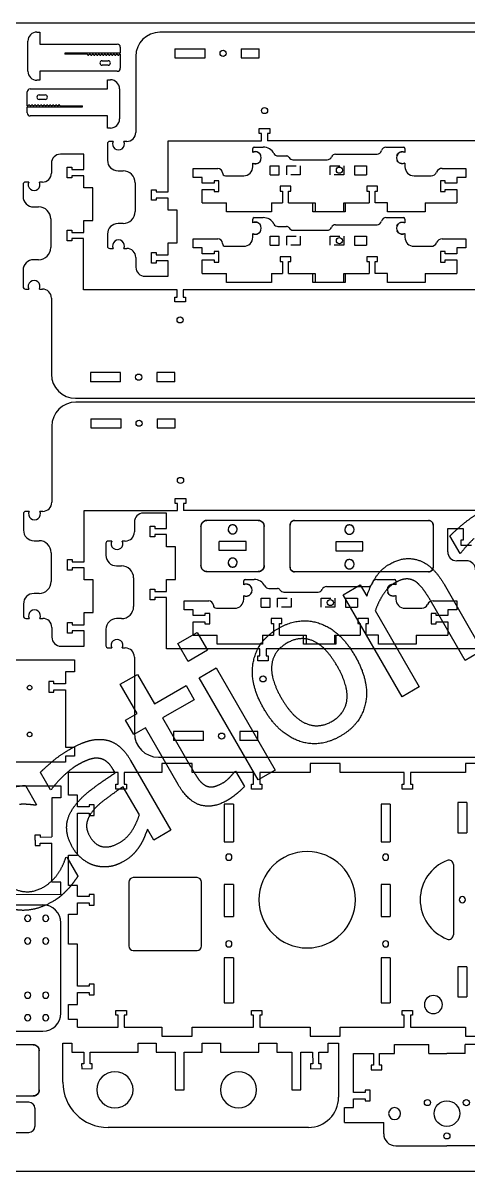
# Model space of a CAD drawing. Header units: millimetres. Extents: x -1447 to 1338, y -755 to 956.
# Drawn here: x 464 to 759, y 194 to 956 of the extents above; entities that cross this region are included whole.
import ezdxf

# ---------------------------------------------------------------- set-up
doc = ezdxf.new("R2010")
doc.units = ezdxf.units.MM
doc.linetypes.add('HIDDEN', pattern=[9.525, 6.35, -3.175])
doc.layers.get('0').update_dxf_attribs({"lineweight": 70})
doc.layers.add('Hidden', color=7, linetype='HIDDEN', lineweight=70)

msp = doc.modelspace()

# ---------------------------------------------------------------- linework, layer by layer
at = {"color": 7, "lineweight": -3}
for p, q in [((52, 955.92), (1332, 955.92)), ((473.09, 949.86), (475.09, 949.86)), ((475.09, 949.86), (475.09, 941.86)), ((1303.16, 949.77), (554.75, 949.77)), ((467.09, 923.86), (467.09, 943.86)), ((475.09, 941.86), (526.42, 941.86)), ((528.42, 939.86), (528.42, 935.86)), ((564.69, 938.77), (584.69, 938.77)), ((564.69, 938.77), (564.69, 932.77)), ((584.69, 932.77), (584.69, 938.77)), ((608.69, 938.77), (620.69, 938.77)), ((608.69, 938.77), (608.69, 932.77)), ((620.69, 932.77), (620.69, 938.77)), ((491.69, 935.86), (491.69, 935.16)), ((528.42, 935.86), (491.69, 935.86)), ((506.69, 935.16), (491.69, 935.16)), ((507.87, 935.16), (508.47, 935.16)), ((509.87, 935.16), (510.47, 935.16)), ((511.87, 935.16), (512.47, 935.16)), ((513.87, 935.16), (514.47, 935.16)), ((515.87, 935.16), (516.47, 935.16)), ((516.42, 930.86), (520.42, 930.86)), ((517.87, 935.16), (518.47, 935.16)), ((519.87, 935.16), (520.47, 935.16)), ((521.87, 935.16), (522.47, 935.16)), ((523.87, 935.16), (524.47, 935.16)), ((525.87, 935.16), (526.47, 935.16)), ((527.87, 935.16), (528.42, 935.16)), ((528.42, 935.16), (528.42, 925.86)), ((538.75, 933.77), (538.75, 883.27)), ((564.69, 932.77), (584.69, 932.77)), ((608.69, 932.77), (620.69, 932.77)), ((475.09, 923.86), (475.09, 917.86)), ((526.42, 923.86), (475.09, 923.86)), ((520.42, 927.86), (516.42, 927.86)), ((475.09, 917.86), (473.09, 917.86)), ((519.93, 918.19), (521.93, 918.19)), ((519.93, 912.19), (519.93, 918.19)), ((466.6, 900.89), (466.6, 910.19)), ((468.6, 912.19), (519.93, 912.19)), ((474.6, 908.19), (478.6, 908.19)), ((527.93, 912.19), (527.93, 892.19)), ((467.16, 900.89), (466.6, 900.89)), ((466.6, 900.19), (503.33, 900.19)), ((466.6, 896.19), (466.6, 900.19)), ((469.16, 900.89), (468.55, 900.89)), ((471.16, 900.89), (470.55, 900.89)), ((473.16, 900.89), (472.55, 900.89)), ((475.16, 900.89), (474.55, 900.89)), ((478.6, 905.19), (474.6, 905.19)), ((477.16, 900.89), (476.55, 900.89)), ((479.16, 900.89), (478.55, 900.89)), ((481.16, 900.89), (480.55, 900.89)), ((483.16, 900.89), (482.55, 900.89)), ((485.16, 900.89), (484.55, 900.89)), ((487.16, 900.89), (486.55, 900.89)), ((488.33, 900.89), (503.33, 900.89)), ((503.33, 900.19), (503.33, 900.89)), ((519.93, 894.19), (468.6, 894.19)), ((519.93, 886.19), (519.93, 894.19)), ((521.93, 886.19), (519.93, 886.19)), ((620.66, 882.57), (620.66, 885.77)), ((620.66, 885.77), (627.66, 885.77)), ((627.66, 885.77), (627.66, 882.57)), ((523.73, 877.27), (521.43, 877.27)), ((532.75, 877.27), (530.76, 877.27)), ((560.14, 843.82), (560.14, 877.77)), ((560.14, 877.77), (622.11, 877.77)), ((622.11, 882.57), (620.66, 882.57)), ((622.11, 877.77), (622.11, 882.57)), ((627.66, 882.57), (626.21, 882.57)), ((626.21, 882.57), (626.21, 877.77)), ((825.31, 877.77), (626.21, 877.77)), ((504.13, 868.83), (488.73, 868.83)), ((504.13, 858.65), (504.13, 868.83)), ((519.93, 875.77), (519.93, 864.8)), ((616.38, 869.99), (616.38, 872.54)), ((617.38, 873.54), (623.33, 873.54)), ((671.29, 868.81), (698.88, 868.81)), ((704.75, 873.54), (716.38, 873.54)), ((717.38, 872.54), (717.38, 870.09)), ((717.38, 870.09), (717.38, 869.99)), ((482.73, 862.83), (482.73, 856.33)), ((616.38, 860.47), (616.38, 862.95)), ((627.88, 861.17), (633.88, 861.17)), ((627.88, 855.17), (627.88, 861.17)), ((633.07, 867.67), (638.71, 867.67)), ((633.88, 855.17), (633.88, 861.17)), ((643.04, 865.17), (665.78, 865.17)), ((683.88, 861.17), (691.88, 861.17)), ((683.88, 861.17), (683.88, 855.17)), ((691.88, 861.17), (691.88, 855.17)), ((717.38, 862.95), (717.38, 862.91)), ((717.38, 862.91), (717.38, 860.47)), ((493.13, 860.1), (496.33, 860.1)), ((493.13, 853.1), (493.13, 860.1)), ((496.33, 860.1), (496.33, 858.65)), ((496.33, 858.65), (504.13, 858.65)), ((496.33, 854.55), (496.33, 853.1)), ((504.13, 854.55), (496.33, 854.55)), ((504.13, 846.55), (504.13, 854.55)), ((526.93, 857.8), (530.25, 857.8)), ((576.88, 859.41), (593.23, 859.41)), ((576.88, 853.41), (576.88, 859.41)), ((598.23, 854.47), (610.38, 854.47)), ((627.88, 855.17), (633.88, 855.17)), ((683.88, 855.17), (691.88, 855.17)), ((723.38, 854.47), (734.68, 854.47)), ((742.07, 859.41), (757.88, 859.41)), ((757.88, 859.41), (757.88, 853.41)), ((463.91, 848.83), (463.91, 840.83)), ((467.71, 850.33), (465.41, 850.33)), ((476.73, 850.33), (474.74, 850.33)), ((496.33, 853.1), (493.13, 853.1)), ((510.13, 846.55), (504.13, 846.55)), ((510.13, 824.88), (510.13, 846.55)), ((538.25, 849.8), (538.25, 830.77)), ((582.88, 853.41), (576.88, 853.41)), ((582.88, 849.59), (582.88, 853.41)), ((590.68, 849.59), (582.88, 849.59)), ((590.68, 851.04), (590.68, 849.59)), ((593.88, 851.04), (590.68, 851.04)), ((593.88, 844.04), (593.88, 851.04)), ((634.61, 847.54), (634.61, 844.34)), ((641.61, 847.54), (634.61, 847.54)), ((641.61, 844.34), (641.61, 847.54)), ((692.15, 847.54), (692.15, 844.34)), ((699.15, 847.54), (692.15, 847.54)), ((699.15, 844.34), (699.15, 847.54)), ((740.88, 851.04), (740.88, 844.04)), ((744.08, 851.04), (740.88, 851.04)), ((744.08, 849.59), (744.08, 851.04)), ((751.88, 849.59), (744.08, 849.59)), ((751.88, 853.41), (751.88, 849.59)), ((757.88, 853.41), (751.88, 853.41)), ((549.15, 838.27), (549.15, 845.27)), ((549.15, 845.27), (552.35, 845.27)), ((552.35, 838.27), (549.15, 838.27)), ((552.35, 845.27), (552.35, 843.82)), ((552.35, 843.82), (560.14, 843.82)), ((560.15, 839.72), (552.35, 839.72)), ((552.35, 839.72), (552.35, 838.27)), ((560.15, 831.72), (560.15, 839.72)), ((582.88, 845.49), (590.68, 845.49)), ((582.88, 836.54), (582.88, 845.49)), ((590.68, 845.49), (590.68, 844.04)), ((590.68, 844.04), (593.88, 844.04)), ((634.61, 844.34), (636.06, 844.34)), ((636.06, 844.34), (636.06, 836.54)), ((640.16, 844.34), (641.61, 844.34)), ((640.16, 836.54), (640.16, 844.34)), ((692.15, 844.34), (693.6, 844.34)), ((693.6, 844.34), (693.6, 836.54)), ((697.7, 844.34), (699.15, 844.34)), ((697.7, 836.54), (697.7, 844.34)), ((740.88, 844.04), (744.08, 844.04)), ((744.08, 845.49), (751.88, 845.49)), ((744.08, 844.04), (744.08, 845.49)), ((751.88, 845.49), (751.88, 836.54)), ((470.91, 833.83), (474.23, 833.83)), ((566.15, 831.72), (560.15, 831.72)), ((566.15, 810.05), (566.15, 831.72)), ((582.88, 836.54), (587.85, 836.54)), ((587.85, 836.54), (597.85, 836.54)), ((597.85, 836.54), (598.88, 836.54)), ((598.88, 830.54), (598.88, 836.54)), ((628.88, 836.54), (628.88, 830.54)), ((628.88, 836.54), (636.06, 836.54)), ((640.16, 836.54), (656.16, 836.54)), ((656.16, 830.54), (656.16, 836.54)), ((677.6, 836.54), (677.6, 830.54)), ((677.6, 836.54), (693.6, 836.54)), ((705.88, 836.54), (697.7, 836.54)), ((705.88, 830.54), (705.88, 836.54)), ((730.88, 836.54), (736.85, 836.54)), ((730.88, 836.54), (730.88, 830.54)), ((736.85, 836.54), (751.85, 836.54)), ((751.85, 836.54), (751.88, 836.54)), ((482.23, 825.83), (482.23, 806.8)), ((504.13, 824.88), (510.13, 824.88)), ((504.13, 816.88), (504.13, 824.88)), ((628.88, 830.54), (598.88, 830.54)), ((616.38, 823.19), (616.38, 825.74)), ((617.38, 826.74), (623.33, 826.74)), ((657.85, 830.54), (656.16, 830.54)), ((676.85, 830.54), (657.85, 830.54)), ((677.6, 830.54), (676.85, 830.54)), ((704.75, 826.74), (716.38, 826.74)), ((730.88, 830.54), (705.88, 830.54)), ((717.38, 825.74), (717.38, 823.29)), ((717.38, 823.29), (717.38, 823.19)), ((493.13, 818.33), (496.33, 818.33)), ((493.13, 811.33), (493.13, 818.33)), ((496.33, 818.33), (496.33, 816.88)), ((496.33, 816.88), (504.13, 816.88)), ((519.93, 815.77), (519.93, 807.77)), ((530.25, 822.77), (526.93, 822.77)), ((616.38, 813.67), (616.38, 816.15)), ((633.07, 820.87), (638.71, 820.87)), ((643.04, 818.37), (665.78, 818.37)), ((671.29, 822.01), (698.88, 822.01)), ((717.38, 816.15), (717.38, 816.11)), ((717.38, 816.11), (717.38, 813.67)), ((496.33, 811.33), (493.13, 811.33)), ((496.33, 812.78), (496.33, 811.33)), ((504.12, 812.78), (496.33, 812.78)), ((504.12, 778.83), (504.12, 812.78)), ((560.15, 802.05), (560.15, 810.05)), ((560.15, 810.05), (566.15, 810.05)), ((576.88, 812.61), (593.23, 812.61)), ((576.88, 806.61), (576.88, 812.61)), ((627.88, 814.37), (633.88, 814.37)), ((627.88, 808.37), (627.88, 814.37)), ((627.88, 808.37), (633.88, 808.37)), ((633.88, 808.37), (633.88, 814.37)), ((683.88, 814.37), (691.88, 814.37)), ((683.88, 814.37), (683.88, 808.37)), ((683.88, 808.37), (691.88, 808.37)), ((691.88, 814.37), (691.88, 808.37)), ((742.07, 812.61), (757.88, 812.61)), ((757.88, 812.61), (757.88, 806.61)), ((521.43, 806.27), (523.73, 806.27)), ((530.76, 806.27), (532.75, 806.27)), ((538.75, 800.27), (538.75, 793.77)), ((549.15, 796.5), (549.15, 803.5)), ((549.15, 803.5), (552.35, 803.5)), ((552.35, 803.5), (552.35, 802.05)), ((552.35, 802.05), (560.15, 802.05)), ((582.88, 806.61), (576.88, 806.61)), ((582.88, 802.79), (582.88, 806.61)), ((590.68, 802.79), (582.88, 802.79)), ((590.68, 804.24), (590.68, 802.79)), ((593.88, 804.24), (590.68, 804.24)), ((593.88, 797.24), (593.88, 804.24)), ((598.23, 807.67), (610.38, 807.67)), ((634.61, 800.74), (634.61, 797.54)), ((641.61, 800.74), (634.61, 800.74)), ((641.61, 797.54), (641.61, 800.74)), ((692.15, 800.74), (692.15, 797.54)), ((699.15, 800.74), (692.15, 800.74)), ((699.15, 797.54), (699.15, 800.74)), ((723.38, 807.67), (734.68, 807.67)), ((740.88, 804.24), (740.88, 797.24)), ((744.08, 804.24), (740.88, 804.24)), ((744.08, 802.79), (744.08, 804.24)), ((751.88, 802.79), (744.08, 802.79)), ((751.88, 806.61), (751.88, 802.79)), ((757.88, 806.61), (751.88, 806.61)), ((474.23, 798.8), (470.91, 798.8)), ((552.35, 796.5), (549.15, 796.5)), ((560.15, 797.95), (552.35, 797.95)), ((552.35, 797.95), (552.35, 796.5)), ((560.15, 787.77), (560.15, 797.95)), ((582.88, 798.69), (590.68, 798.69)), ((582.88, 789.74), (582.88, 798.69)), ((590.68, 798.69), (590.68, 797.24)), ((590.68, 797.24), (593.88, 797.24)), ((634.61, 797.54), (636.06, 797.54)), ((636.06, 797.54), (636.06, 789.74)), ((640.16, 797.54), (641.61, 797.54)), ((640.16, 789.74), (640.16, 797.54)), ((692.15, 797.54), (693.6, 797.54)), ((693.6, 797.54), (693.6, 789.74)), ((697.7, 797.54), (699.15, 797.54)), ((697.7, 789.74), (697.7, 797.54)), ((740.88, 797.24), (744.08, 797.24)), ((744.08, 798.69), (751.88, 798.69)), ((744.08, 797.24), (744.08, 798.69)), ((751.88, 798.69), (751.88, 789.74)), ((463.91, 791.8), (463.91, 780.83)), ((544.75, 787.77), (560.15, 787.77)), ((582.88, 789.74), (587.85, 789.74)), ((587.85, 789.74), (597.85, 789.74)), ((597.85, 789.74), (598.88, 789.74)), ((598.88, 783.74), (598.88, 789.74)), ((628.88, 789.74), (628.88, 783.74)), ((628.88, 789.74), (636.06, 789.74)), ((640.16, 789.74), (656.16, 789.74)), ((656.16, 783.74), (656.16, 789.74)), ((677.6, 789.74), (677.6, 783.74)), ((677.6, 789.74), (693.6, 789.74)), ((705.88, 789.74), (697.7, 789.74)), ((705.88, 783.74), (705.88, 789.74)), ((730.88, 789.74), (736.85, 789.74)), ((730.88, 789.74), (730.88, 783.74)), ((736.85, 789.74), (751.85, 789.74)), ((751.85, 789.74), (751.88, 789.74)), ((465.41, 779.33), (467.71, 779.33)), ((474.74, 779.33), (476.73, 779.33)), ((566.09, 778.83), (504.12, 778.83)), ((566.09, 774.03), (566.09, 778.83)), ((570.19, 778.83), (570.19, 774.03)), ((769.29, 778.83), (570.19, 778.83)), ((628.88, 783.74), (598.88, 783.74)), ((657.85, 783.74), (656.16, 783.74)), ((676.85, 783.74), (657.85, 783.74)), ((677.6, 783.74), (676.85, 783.74)), ((730.88, 783.74), (705.88, 783.74)), ((482.73, 773.33), (482.73, 722.83)), ((564.64, 774.03), (566.09, 774.03)), ((564.64, 770.83), (564.64, 774.03)), ((571.64, 770.83), (564.64, 770.83)), ((570.19, 774.03), (571.64, 774.03)), ((571.64, 774.03), (571.64, 770.83)), ((508.67, 723.83), (508.67, 717.83)), ((528.67, 723.83), (508.67, 723.83)), ((528.67, 717.83), (508.67, 717.83)), ((528.67, 717.83), (528.67, 723.83)), ((564.67, 723.83), (552.67, 723.83)), ((552.67, 723.83), (552.67, 717.83)), ((564.67, 717.83), (552.67, 717.83)), ((564.67, 717.83), (564.67, 723.83)), ((498.73, 706.83), (1247.14, 706.83)), ((1247.4, 704.26), (498.99, 704.26)), ((482.99, 688.26), (482.99, 637.76)), ((508.93, 693.26), (528.93, 693.26)), ((508.93, 693.26), (508.93, 687.26)), ((508.93, 687.26), (528.93, 687.26)), ((528.93, 687.26), (528.93, 693.26)), ((552.93, 693.26), (564.93, 693.26)), ((552.93, 693.26), (552.93, 687.26)), ((552.93, 687.26), (564.93, 687.26)), ((564.93, 687.26), (564.93, 693.26)), ((564.9, 637.06), (564.9, 640.26)), ((564.9, 640.26), (571.9, 640.26)), ((571.9, 640.26), (571.9, 637.06)), ((566.35, 637.06), (564.9, 637.06)), ((566.35, 632.26), (566.35, 637.06)), ((571.9, 637.06), (570.45, 637.06)), ((570.45, 637.06), (570.45, 632.26)), ((464.17, 630.26), (464.17, 619.29)), ((467.97, 631.76), (465.67, 631.76)), ((476.99, 631.76), (475, 631.76)), ((504.38, 598.31), (504.38, 632.26)), ((504.38, 632.26), (566.35, 632.26)), ((559.16, 630.58), (543.76, 630.58)), ((559.16, 620.4), (559.16, 630.58)), ((769.55, 632.26), (570.45, 632.26)), ((619.96, 625.78), (585.96, 625.78)), ((644.08, 625.65), (733.08, 625.65)), ((537.76, 624.58), (537.76, 618.08)), ((548.16, 621.85), (551.36, 621.85)), ((548.16, 614.85), (548.16, 621.85)), ((551.36, 621.85), (551.36, 620.4)), ((551.36, 620.4), (559.16, 620.4)), ((581.96, 621.78), (581.96, 595.78)), ((623.96, 595.78), (623.96, 621.78)), ((641.08, 594.65), (641.08, 622.65)), ((736.08, 622.65), (736.08, 594.65)), ((745.73, 620.37), (755.91, 620.37)), ((745.73, 604.94), (745.73, 620.37)), ((755.91, 620.37), (755.91, 612.57)), ((471.17, 612.29), (474.49, 612.29)), ((518.94, 610.58), (518.94, 602.58)), ((522.74, 612.08), (520.44, 612.08)), ((531.76, 612.08), (529.78, 612.08)), ((551.36, 614.85), (548.16, 614.85)), ((551.36, 616.3), (551.36, 614.85)), ((559.16, 616.3), (551.36, 616.3)), ((559.16, 608.3), (559.16, 616.3)), ((611.96, 611.78), (593.96, 611.78)), ((593.96, 605.78), (593.96, 611.78)), ((611.96, 605.78), (611.96, 611.78)), ((671.5, 611.57), (671.5, 605.57)), ((689.5, 611.57), (671.5, 611.57)), ((689.5, 605.57), (689.5, 611.57)), ((753.94, 603.85), (747.25, 615.44)), ((754.46, 612.57), (754.46, 609.37)), ((755.91, 612.57), (754.46, 612.57)), ((482.49, 604.29), (482.49, 585.26)), ((565.16, 608.3), (559.16, 608.3)), ((565.16, 586.63), (565.16, 608.3)), ((611.96, 605.78), (593.96, 605.78)), ((671.5, 605.57), (689.5, 605.57)), ((754.61, 604.24), (753.94, 603.85)), ((754.46, 609.37), (761.46, 609.37)), ((493.39, 592.76), (493.39, 599.76)), ((493.39, 599.76), (496.59, 599.76)), ((496.59, 599.76), (496.59, 598.31)), ((496.59, 598.31), (504.38, 598.31)), ((525.94, 595.58), (529.26, 595.58)), ((758.23, 598.94), (751.73, 598.94)), ((496.59, 592.76), (493.39, 592.76)), ((504.39, 594.21), (496.59, 594.21)), ((496.59, 594.21), (496.59, 592.76)), ((504.39, 586.21), (504.39, 594.21)), ((537.26, 587.58), (537.26, 568.55)), ((585.96, 591.78), (619.96, 591.78)), ((733.08, 591.65), (644.08, 591.65)), ((510.39, 586.21), (504.39, 586.21)), ((510.39, 564.54), (510.39, 586.21)), ((548.16, 580.08), (551.36, 580.08)), ((548.16, 573.08), (548.16, 580.08)), ((551.36, 580.08), (551.36, 578.63)), ((559.16, 586.63), (565.16, 586.63)), ((559.16, 578.63), (559.16, 586.63)), ((610.34, 582.99), (610.34, 585.54)), ((611.34, 586.54), (617.29, 586.54)), ((627.03, 580.67), (632.67, 580.67)), ((665.25, 581.81), (692.84, 581.81)), ((676.35, 576.44), (687.75, 583.03)), ((687.75, 583.03), (692.1, 575.51)), ((698.71, 586.54), (710.34, 586.54)), ((711.34, 585.54), (711.34, 583.09)), ((711.34, 583.09), (711.34, 582.99)), ((743.34, 583.41), (768.73, 539.43)), ((474.49, 577.26), (471.17, 577.26)), ((551.36, 573.08), (548.16, 573.08)), ((551.36, 578.63), (559.16, 578.63)), ((551.36, 574.53), (551.36, 573.08)), ((559.16, 574.53), (551.36, 574.53)), ((559.16, 540.58), (559.16, 574.53)), ((570.84, 572.41), (587.19, 572.41)), ((570.84, 566.41), (570.84, 572.41)), ((610.34, 573.47), (610.34, 575.95)), ((621.84, 574.17), (627.84, 574.17)), ((621.84, 568.17), (621.84, 574.17)), ((627.84, 568.17), (627.84, 574.17)), ((637, 578.17), (659.74, 578.17)), ((715.47, 508.68), (676.35, 576.44)), ((677.84, 574.17), (685.84, 574.17)), ((677.84, 574.17), (677.84, 568.17)), ((685.84, 574.17), (685.84, 568.17)), ((711.34, 575.95), (711.34, 575.91)), ((711.34, 575.91), (711.34, 573.47)), ((736.03, 572.41), (751.84, 572.41)), ((751.84, 572.41), (751.84, 566.41)), ((464.17, 570.26), (464.17, 562.26)), ((504.39, 556.54), (504.39, 564.54)), ((504.39, 564.54), (510.39, 564.54)), ((576.84, 566.41), (570.84, 566.41)), ((576.84, 562.59), (576.84, 566.41)), ((584.64, 564.04), (584.64, 562.59)), ((587.84, 564.04), (584.64, 564.04)), ((587.84, 557.04), (587.84, 564.04)), ((592.19, 567.47), (604.34, 567.47)), ((621.84, 568.17), (627.84, 568.17)), ((677.84, 568.17), (685.84, 568.17)), ((697.66, 565.86), (726.87, 515.27)), ((717.34, 567.47), (728.64, 567.47)), ((734.84, 564.04), (734.84, 557.04)), ((738.04, 564.04), (734.84, 564.04)), ((757.33, 532.85), (735.05, 571.43)), ((738.04, 562.59), (738.04, 564.04)), ((745.84, 566.41), (745.84, 562.59)), ((751.84, 566.41), (745.84, 566.41)), ((465.67, 560.76), (467.97, 560.76)), ((475, 560.76), (476.99, 560.76)), ((493.39, 550.99), (493.39, 557.99)), ((493.39, 557.99), (496.59, 557.99)), ((496.59, 557.99), (496.59, 556.54)), ((496.59, 556.54), (504.39, 556.54)), ((529.26, 560.55), (525.94, 560.55)), ((584.64, 562.59), (576.84, 562.59)), ((576.84, 558.49), (584.64, 558.49)), ((576.84, 549.54), (576.84, 558.49)), ((584.64, 558.49), (584.64, 557.04)), ((584.64, 557.04), (587.84, 557.04)), ((628.57, 560.54), (628.57, 557.34)), ((635.57, 560.54), (628.57, 560.54)), ((628.57, 557.34), (630.02, 557.34)), ((630.02, 557.34), (630.02, 549.54)), ((634.12, 557.34), (635.57, 557.34)), ((634.12, 549.54), (634.12, 557.34)), ((635.57, 557.34), (635.57, 560.54)), ((686.11, 560.54), (686.11, 557.34)), ((693.11, 560.54), (686.11, 560.54)), ((686.11, 557.34), (687.56, 557.34)), ((687.56, 557.34), (687.56, 549.54)), ((691.66, 557.34), (693.11, 557.34)), ((691.66, 549.54), (691.66, 557.34)), ((693.11, 557.34), (693.11, 560.54)), ((734.84, 557.04), (738.04, 557.04)), ((745.84, 562.59), (738.04, 562.59)), ((738.04, 558.49), (745.84, 558.49)), ((738.04, 557.04), (738.04, 558.49)), ((745.84, 558.49), (745.84, 549.54)), ((482.99, 554.76), (482.99, 548.26)), ((496.59, 550.99), (493.39, 550.99)), ((504.39, 552.44), (496.59, 552.44)), ((496.59, 552.44), (496.59, 550.99)), ((504.39, 542.26), (504.39, 552.44)), ((518.94, 553.55), (518.94, 542.58)), ((566.58, 543.96), (579.56, 551.46)), ((576.84, 549.54), (581.81, 549.54)), ((579.56, 551.46), (586.39, 539.63)), ((581.81, 549.54), (591.81, 549.54)), ((591.81, 549.54), (592.84, 549.54)), ((592.84, 543.54), (592.84, 549.54)), ((622.84, 549.54), (622.84, 543.54)), ((622.84, 549.54), (630.02, 549.54)), ((634.12, 549.54), (650.12, 549.54)), ((650.12, 543.54), (650.12, 549.54)), ((671.56, 549.54), (671.56, 543.54)), ((671.56, 549.54), (687.56, 549.54)), ((699.84, 549.54), (691.66, 549.54)), ((699.84, 543.54), (699.84, 549.54)), ((724.84, 549.54), (730.81, 549.54)), ((724.84, 549.54), (724.84, 543.54)), ((730.81, 549.54), (745.81, 549.54)), ((745.81, 549.54), (745.84, 549.54)), ((488.99, 542.26), (504.39, 542.26)), ((520.44, 541.08), (522.74, 541.08)), ((529.78, 541.08), (531.76, 541.08)), ((573.41, 532.13), (566.58, 543.96)), ((622.84, 543.54), (592.84, 543.54)), ((651.81, 543.54), (650.12, 543.54)), ((670.81, 543.54), (651.81, 543.54)), ((671.56, 543.54), (670.81, 543.54)), ((724.84, 543.54), (699.84, 543.54)), ((537.76, 535.08), (537.76, 484.58)), ((621.12, 540.58), (559.16, 540.58)), ((586.39, 539.63), (573.41, 532.13)), ((619.67, 535.78), (621.12, 535.78)), ((619.67, 532.58), (619.67, 535.78)), ((621.12, 535.78), (621.12, 540.58)), ((625.22, 540.58), (625.22, 535.78)), ((824.32, 540.58), (625.22, 540.58)), ((625.22, 535.78), (626.67, 535.78)), ((626.67, 535.78), (626.67, 532.58)), ((768.73, 539.43), (757.33, 532.85)), ((394.54, 533.25), (498.02, 533.25)), ((498.02, 533.25), (498.02, 525.25)), ((580.74, 521.25), (592.15, 527.83)), ((592.15, 527.83), (631.27, 460.07)), ((626.67, 532.58), (619.67, 532.58)), ((481.02, 518.75), (481.02, 511.75)), ((484.22, 518.75), (481.02, 518.75)), ((484.22, 517.3), (484.22, 518.75)), ((498.02, 525.25), (492.02, 525.25)), ((492.02, 525.25), (492.02, 517.3)), ((528.43, 517.01), (539.84, 523.59)), ((539.84, 523.59), (551.08, 504.12)), ((619.87, 453.49), (580.74, 521.25)), ((481.02, 511.75), (484.22, 511.75)), ((492.02, 517.3), (484.22, 517.3)), ((484.22, 513.2), (492.02, 513.2)), ((484.22, 511.75), (484.22, 513.2)), ((492.02, 513.2), (492.02, 475.25)), ((539.68, 497.54), (528.43, 517.01)), ((551.08, 504.12), (572.07, 516.24)), ((572.07, 516.24), (577.53, 506.77)), ((726.87, 515.27), (715.47, 508.68)), ((577.53, 506.77), (556.54, 494.66)), ((531.97, 493.09), (539.68, 497.54)), ((537.44, 483.62), (531.97, 493.09)), ((545.14, 488.07), (537.44, 483.62)), ((566.82, 450.52), (545.14, 488.07)), ((556.54, 494.66), (575.14, 462.45)), ((563.7, 485.58), (563.7, 479.58)), ((583.7, 485.58), (563.7, 485.58)), ((583.7, 479.58), (583.7, 485.58)), ((619.7, 485.58), (607.7, 485.58)), ((607.7, 485.58), (607.7, 479.58)), ((619.7, 479.58), (619.7, 485.58)), ((492.02, 475.25), (498.02, 475.25)), ((498.02, 475.25), (498.02, 469.25)), ((583.7, 479.58), (563.7, 479.58)), ((619.7, 479.58), (607.7, 479.58)), ((492.02, 465.25), (394.54, 465.25)), ((498.02, 469.25), (492.02, 469.25)), ((492.02, 469.25), (492.02, 465.25)), ((535.3, 466.46), (562.05, 420.11)), ((553.76, 468.58), (1302.18, 468.58)), ((482.05, 446.88), (475.37, 458.46)), ((494, 443.48), (494, 458.48)), ((526.94, 458.48), (494, 458.48)), ((524.97, 458.15), (523.71, 460.33)), ((526.94, 450.68), (526.94, 458.48)), ((531.04, 458.48), (531.04, 450.68)), ((556.06, 458.48), (531.04, 458.48)), ((556.06, 464.48), (556.06, 458.48)), ((576.06, 464.48), (556.06, 464.48)), ((576.06, 458.48), (576.06, 464.48)), ((616.94, 458.48), (576.06, 458.48)), ((604.25, 458.95), (604.92, 459.34)), ((604.92, 459.34), (610.84, 449.09)), ((616.94, 450.68), (616.94, 458.48)), ((631.27, 460.07), (619.87, 453.49)), ((621.04, 458.48), (621.04, 450.68)), ((654.47, 458.48), (621.04, 458.48)), ((654.47, 464.48), (654.47, 458.48)), ((674.47, 464.48), (654.47, 464.48)), ((674.47, 458.48), (674.47, 464.48)), ((716.94, 458.48), (674.47, 458.48)), ((716.94, 450.68), (716.94, 458.48)), ((721.04, 458.48), (721.04, 450.68)), ((757.49, 458.48), (721.04, 458.48)), ((757.49, 464.48), (757.49, 458.48)), ((777.49, 464.48), (757.49, 464.48)), ((465.46, 449.84), (472.85, 437.04)), ((525.49, 450.68), (526.94, 450.68)), ((525.49, 447.48), (525.49, 450.68)), ((531.04, 450.68), (532.49, 450.68)), ((532.49, 450.68), (532.49, 447.48)), ((615.49, 450.68), (616.94, 450.68)), ((615.49, 447.48), (615.49, 450.68)), ((621.04, 450.68), (622.49, 450.68)), ((622.49, 450.68), (622.49, 447.48)), ((715.49, 450.68), (716.94, 450.68)), ((715.49, 447.48), (715.49, 450.68)), ((721.04, 450.68), (722.49, 450.68)), ((722.49, 450.68), (722.49, 447.48)), ((451.1, 449.56), (489, 449.58)), ((482.72, 447.26), (482.05, 446.88)), ((489, 449.58), (489.01, 441.58)), ((500, 443.48), (494, 443.48)), ((500, 435.6), (500, 443.48)), ((532.49, 447.48), (525.49, 447.48)), ((541.08, 430.24), (530.22, 449.05)), ((622.49, 447.48), (615.49, 447.48)), ((722.49, 447.48), (715.49, 447.48)), ((472.85, 437.04), (472.19, 436.65)), ((483.01, 441.58), (483.02, 415.63)), ((489.01, 441.58), (483.01, 441.58)), ((507.79, 435.54), (500, 435.6)), ((507.8, 436.99), (507.79, 435.54)), ((510.99, 436.96), (507.8, 436.99)), ((510.99, 429.97), (510.99, 436.96)), ((603.47, 437.48), (597.47, 437.48)), ((597.47, 437.48), (597.47, 412.48)), ((603.47, 437.48), (603.47, 412.48)), ((707.49, 437.48), (701.49, 437.48)), ((701.49, 437.48), (701.49, 412.48)), ((707.49, 437.48), (707.49, 412.48)), ((758.49, 438.48), (752.49, 438.48)), ((752.49, 438.48), (752.49, 418.48)), ((758.49, 438.48), (758.49, 418.48)), ((500, 403.48), (500, 431.42)), ((500, 431.42), (507.79, 431.42)), ((507.79, 431.42), (507.79, 429.97)), ((507.79, 429.97), (510.99, 429.97)), ((550.71, 413.56), (546.54, 420.78)), ((562.05, 420.11), (550.71, 413.56)), ((472, 413.57), (472, 417.07)), ((472, 417.07), (475.2, 417.07)), ((472, 413.57), (472, 410.07)), ((475.2, 417.07), (475.2, 415.62)), ((475.2, 415.62), (483.02, 415.63)), ((475.2, 411.52), (483.02, 411.52)), ((475.2, 410.07), (475.2, 411.52)), ((483.01, 385.57), (483.02, 411.52)), ((597.47, 412.48), (603.47, 412.48)), ((701.49, 412.48), (707.49, 412.48)), ((752.49, 418.48), (758.49, 418.48)), ((472, 410.07), (475.2, 410.07)), ((492.22, 401.95), (492.89, 402.34)), ((492.89, 402.34), (500.28, 389.54)), ((494, 383.48), (494, 403.48)), ((494, 403.48), (500, 403.48)), ((749.49, 397.3), (749.49, 350.66)), ((579.36, 388.64), (537.06, 388.64)), ((489.01, 385.56), (483.01, 385.57)), ((489, 377.57), (489.01, 385.56)), ((500, 383.48), (494, 383.48)), ((500, 376.1), (500, 383.48)), ((534.06, 385.64), (534.06, 343.34)), ((582.36, 343.34), (582.36, 385.64)), ((603.47, 384.2), (597.47, 384.2)), ((597.47, 384.2), (597.47, 362.76)), ((603.47, 384.2), (603.47, 362.76)), ((707.49, 384.2), (701.49, 384.2)), ((701.49, 384.2), (701.49, 362.76)), ((707.49, 384.2), (707.49, 362.76)), ((451.1, 377.58), (489, 377.57)), ((507.79, 376.04), (500, 376.1)), ((507.8, 377.49), (507.79, 376.04)), ((510.99, 377.46), (507.8, 377.49)), ((510.99, 370.47), (510.99, 377.46)), ((453.01, 370.62), (476.98, 370.61)), ((499.99, 364.48), (499.99, 371.92)), ((499.99, 371.92), (507.79, 371.92)), ((507.79, 371.92), (507.79, 370.47)), ((507.79, 370.47), (510.99, 370.47)), ((489, 298.66), (488.98, 358.61)), ((493.99, 344.48), (493.99, 364.48)), ((493.99, 364.48), (499.99, 364.48)), ((597.47, 362.76), (603.47, 362.76)), ((701.49, 362.76), (707.49, 362.76)), ((499.99, 344.48), (493.99, 344.48)), ((499.99, 316.6), (499.99, 344.48)), ((537.06, 340.34), (579.36, 340.34)), ((603.47, 335.48), (597.47, 335.48)), ((597.47, 335.48), (597.47, 305.48)), ((603.47, 335.48), (603.47, 305.48)), ((707.49, 335.48), (701.49, 335.48)), ((701.49, 335.48), (701.49, 305.48)), ((707.49, 335.48), (707.49, 305.48)), ((752.49, 329.48), (752.49, 309.48)), ((758.49, 329.48), (752.49, 329.48)), ((758.49, 329.48), (758.49, 309.48)), ((507.79, 316.54), (499.99, 316.6)), ((499.99, 304.48), (499.99, 312.42)), ((499.99, 312.42), (507.79, 312.42)), ((507.8, 317.99), (507.79, 316.54)), ((507.79, 312.42), (507.79, 310.97)), ((510.99, 317.96), (507.8, 317.99)), ((510.99, 310.97), (510.99, 317.96)), ((507.79, 310.97), (510.99, 310.97)), ((597.47, 305.48), (603.47, 305.48)), ((701.49, 305.48), (707.49, 305.48)), ((752.49, 309.48), (758.49, 309.48)), ((493.99, 294.48), (493.99, 304.48)), ((493.99, 304.48), (499.99, 304.48)), ((525.49, 300.48), (532.49, 300.48)), ((525.49, 297.28), (525.49, 300.48)), ((526.94, 297.28), (525.49, 297.28)), ((526.94, 289.48), (526.94, 297.28)), ((531.04, 297.28), (531.04, 289.48)), ((532.49, 297.28), (531.04, 297.28)), ((532.49, 300.48), (532.49, 297.28)), ((615.49, 300.48), (622.49, 300.48)), ((615.49, 297.28), (615.49, 300.48)), ((616.94, 297.28), (615.49, 297.28)), ((616.94, 289.48), (616.94, 297.28)), ((621.04, 297.28), (621.04, 289.48)), ((622.49, 297.28), (621.04, 297.28)), ((622.49, 300.48), (622.49, 297.28)), ((715.49, 300.48), (722.49, 300.48)), ((715.49, 297.28), (715.49, 300.48)), ((716.94, 297.28), (715.49, 297.28)), ((716.94, 289.48), (716.94, 297.28)), ((721.04, 297.28), (721.04, 289.48)), ((722.49, 297.28), (721.04, 297.28)), ((722.49, 300.48), (722.49, 297.28)), ((499.99, 294.48), (493.99, 294.48)), ((499.99, 289.48), (499.99, 294.48)), ((453.01, 286.65), (477.01, 286.66)), ((499.99, 289.48), (526.94, 289.48)), ((531.04, 289.48), (556.06, 289.48)), ((556.06, 289.48), (556.06, 283.48)), ((556.06, 283.48), (576.06, 283.48)), ((576.06, 289.48), (616.94, 289.48)), ((576.06, 283.48), (576.06, 289.48)), ((621.04, 289.48), (654.47, 289.48)), ((654.47, 289.48), (654.47, 283.48)), ((654.47, 283.48), (674.47, 283.48)), ((674.47, 289.48), (716.94, 289.48)), ((674.47, 283.48), (674.47, 289.48)), ((721.04, 289.48), (757.49, 289.48)), ((757.49, 289.48), (757.49, 283.48)), ((757.49, 283.48), (777.49, 283.48)), ((470.65, 277.73), (436.65, 277.73)), ((490.3, 278.87), (496.3, 278.87)), ((490.3, 252.84), (490.3, 278.87)), ((496.3, 278.87), (496.3, 272.87)), ((540.3, 278.87), (552.3, 278.87)), ((540.3, 272.87), (540.3, 278.87)), ((552.3, 278.87), (552.3, 272.87)), ((582.87, 278.87), (594.87, 278.87)), ((582.87, 272.87), (582.87, 278.87)), ((594.87, 278.87), (594.87, 272.87)), ((620.3, 278.87), (632.3, 278.87)), ((620.3, 272.87), (620.3, 278.87)), ((632.3, 278.87), (632.3, 272.87)), ((666.3, 278.87), (673.3, 278.87)), ((666.3, 272.87), (666.3, 278.87)), ((673.3, 278.87), (673.3, 242.84)), ((710.53, 277.99), (733.2, 277.99)), ((710.53, 271.99), (710.53, 277.99)), ((733.2, 271.99), (733.2, 277.99)), ((757.3, 271.97), (757.31, 277.97)), ((779.98, 277.92), (757.31, 277.97)), ((474.65, 247.73), (474.65, 273.73)), ((496.3, 272.87), (504.16, 272.87)), ((504.16, 272.87), (504.24, 265.07)), ((508.35, 272.87), (540.3, 272.87)), ((508.35, 265.07), (508.35, 272.87)), ((552.3, 272.87), (564.87, 272.87)), ((564.87, 272.87), (564.87, 247.86)), ((570.87, 272.87), (582.87, 272.87)), ((570.87, 247.86), (570.87, 272.87)), ((594.87, 272.87), (620.3, 272.87)), ((632.3, 272.87), (642.3, 272.87)), ((642.3, 272.87), (642.3, 247.86)), ((648.3, 272.87), (656.11, 272.87)), ((648.3, 247.86), (648.3, 272.87)), ((656.11, 272.87), (656.19, 265.07)), ((660.3, 272.87), (666.3, 272.87)), ((660.3, 265.07), (660.3, 272.87)), ((683.25, 271.99), (696.43, 271.99)), ((683.25, 246.04), (683.25, 271.99)), ((696.43, 271.99), (696.43, 264.19)), ((700.53, 271.99), (710.53, 271.99)), ((700.53, 264.19), (700.53, 271.99)), ((733.2, 271.99), (745.25, 271.99)), ((757.3, 271.97), (745.25, 271.99)), ((504.24, 265.07), (502.79, 265.06)), ((502.79, 265.06), (502.8, 261.86)), ((502.8, 261.86), (509.8, 261.87)), ((509.8, 265.07), (508.35, 265.07)), ((509.8, 261.87), (509.8, 265.07)), ((656.19, 265.07), (654.74, 265.06)), ((654.74, 265.06), (654.75, 261.86)), ((654.75, 261.86), (661.75, 261.87)), ((661.75, 265.07), (660.3, 265.07)), ((661.75, 261.87), (661.75, 265.07)), ((694.98, 264.19), (694.98, 260.99)), ((696.43, 264.19), (694.98, 264.19)), ((694.98, 260.99), (701.98, 260.99)), ((701.98, 264.19), (700.53, 264.19)), ((701.98, 260.99), (701.98, 264.19)), ((564.87, 247.86), (570.87, 247.86)), ((642.3, 247.86), (648.3, 247.86)), ((691.05, 246.04), (683.25, 246.04)), ((691.05, 247.49), (691.05, 246.04)), ((694.25, 247.49), (691.05, 247.49)), ((694.25, 240.49), (694.25, 247.49)), ((467.8, 239.58), (424.8, 239.58)), ((436.65, 243.73), (470.65, 243.73)), ((683.25, 241.94), (691.05, 241.94)), ((683.25, 236.03), (683.25, 241.94)), ((691.05, 241.94), (691.05, 240.49)), ((691.05, 240.49), (694.25, 240.49)), ((471.8, 235.58), (471.8, 223.58)), ((677.26, 226.14), (677.26, 236.03)), ((677.26, 236.03), (683.25, 236.03)), ((653.3, 222.84), (520.3, 222.84)), ((677.26, 226.14), (703.25, 226.14)), ((703.25, 218.64), (703.25, 226.14)), ((424.8, 219.58), (467.8, 219.58)), ((711.25, 210.64), (745.18, 210.64)), ((779.12, 210.57), (745.18, 210.64)), ((52, 193.92), (1332, 193.92))]:
    msp.add_line(p, q, dxfattribs=at)
for centre, radius in [((596.69, 935.77), 2.05), ((624.16, 897.77), 2.05), ((673.88, 858.22), 2.05), ((673.88, 811.42), 2.05), ((568.14, 758.83), 2.05), ((540.67, 720.83), 2.05), ((540.93, 690.26), 2.05), ((568.4, 652.26), 2.05), ((667.84, 571.22), 2.05), ((623.17, 520.58), 2.05), ((468.25, 514.75), 1.55), ((468.25, 483.75), 1.55), ((595.7, 482.58), 2.05), ((732.33, 239.36), 2.05), ((745.21, 232.06), 8.5), ((758.1, 239.33), 2.05), ((745.19, 217.26), 2.05)]:
    msp.add_circle(centre, radius, dxfattribs=at)
at = {"color": 7, "lineweight": -3, "extrusion": (8.67362e-19, 5.55112e-17, -1)}
for centre, radius in [((-600.47, 402.25), 2.05), ((-652.47, 373.98), 32), ((-704.49, 402.25), 2.05), ((-755.49, 373.98), 2.05), ((-600.47, 344.71), 2.05), ((-704.49, 344.71), 2.05), ((-710.51, 232.06), 3.97)]:
    msp.add_circle(centre, radius, dxfattribs=at)
at = {"color": 7, "lineweight": -3, "extrusion": (3.40381e-15, 1.16741e-16, -1)}
for centre in [(-466.99, 361.62), (-478.99, 361.62), (-466.99, 346.62), (-478.99, 346.62), (-466.99, 310.64), (-478.99, 310.64), (-466.99, 295.64), (-478.99, 295.64)]:
    msp.add_circle(centre, 2.05, dxfattribs=at)
at = {"color": 7, "lineweight": -3, "extrusion": (8.67362e-19, 6.3541e-15, -1)}
msp.add_circle((-736.25, 304.4), 6, dxfattribs=at)
at = {"color": 7, "lineweight": -3, "extrusion": (3.49235e-15, -1.62123e-16, -1)}
for centre in [(-524.9, 247.86), (-606.87, 247.86)]:
    msp.add_circle(centre, 12, dxfattribs=at)
at = {"color": 7, "lineweight": -3}
for centre, radius, start, end in [((473.09, 943.86), 6, 90, 180), ((554.75, 933.77), 16, 90, 180), ((526.42, 939.86), 2, 360, 90), ((507.17, 935.01), 0.5, 162.5424, 355.90396), ((507.87, 934.96), 0.2, 90, 175.90396), ((508.47, 934.96), 0.2, 4.09604, 90), ((509.17, 935.01), 0.5, 184.09604, 355.90396), ((509.87, 934.96), 0.2, 90, 175.90396), ((510.47, 934.96), 0.2, 4.09604, 90), ((511.17, 935.01), 0.5, 184.09604, 355.90396), ((511.87, 934.96), 0.2, 90, 175.90396), ((512.47, 934.96), 0.2, 4.09604, 90), ((513.17, 935.01), 0.5, 184.09604, 355.90396), ((513.87, 934.96), 0.2, 90, 175.90396), ((514.47, 934.96), 0.2, 4.09604, 90), ((515.17, 935.01), 0.5, 184.09604, 355.90396), ((516.42, 929.36), 1.5, 90, 270), ((515.87, 934.96), 0.2, 90, 175.90396), ((516.47, 934.96), 0.2, 4.09604, 90), ((517.17, 935.01), 0.5, 184.09604, 355.90396), ((517.87, 934.96), 0.2, 90, 175.90396), ((518.47, 934.96), 0.2, 4.09604, 90), ((519.17, 935.01), 0.5, 184.09604, 355.90396), ((519.87, 934.96), 0.2, 90, 175.90396), ((520.42, 929.36), 1.5, 270, 90), ((520.47, 934.96), 0.2, 4.09604, 90), ((521.17, 935.01), 0.5, 184.09604, 355.90396), ((521.87, 934.96), 0.2, 90, 175.90396), ((522.47, 934.96), 0.2, 4.09604, 90), ((523.17, 935.01), 0.5, 184.09604, 355.90396), ((523.87, 934.96), 0.2, 90, 175.90396), ((524.47, 934.96), 0.2, 4.09604, 90), ((525.17, 935.01), 0.5, 184.09604, 355.90396), ((525.87, 934.96), 0.2, 90, 175.90396), ((526.47, 934.96), 0.2, 4.09604, 90), ((527.17, 935.01), 0.5, 184.09604, 355.90396), ((527.87, 934.96), 0.2, 90, 175.90396), ((473.09, 923.86), 6, 180, 270), ((526.42, 925.86), 2, 270, 0), ((521.93, 912.19), 6, 0, 90), ((468.6, 910.19), 2, 90, 180), ((474.6, 906.69), 1.5, 90, 270), ((478.6, 906.69), 1.5, 270, 90), ((467.16, 901.09), 0.2, 270, 355.90396), ((467.86, 901.04), 0.5, 4.09604, 175.90396), ((468.55, 901.09), 0.2, 184.09604, 270), ((469.16, 901.09), 0.2, 270, 355.90396), ((469.86, 901.04), 0.5, 4.09604, 175.90396), ((470.55, 901.09), 0.2, 184.09604, 270), ((471.16, 901.09), 0.2, 270, 355.90396), ((471.86, 901.04), 0.5, 4.09604, 175.90396), ((472.55, 901.09), 0.2, 184.09604, 270), ((473.16, 901.09), 0.2, 270, 355.90396), ((473.86, 901.04), 0.5, 4.09604, 175.90396), ((474.55, 901.09), 0.2, 184.09604, 270), ((475.16, 901.09), 0.2, 270, 355.90396), ((475.86, 901.04), 0.5, 4.09604, 175.90396), ((476.55, 901.09), 0.2, 184.09604, 270), ((477.16, 901.09), 0.2, 270, 355.90396), ((477.86, 901.04), 0.5, 4.09604, 175.90396), ((478.55, 901.09), 0.2, 184.09604, 270), ((479.16, 901.09), 0.2, 270, 355.90396), ((479.86, 901.04), 0.5, 4.09604, 175.90396), ((480.55, 901.09), 0.2, 184.09604, 270), ((481.16, 901.09), 0.2, 270, 355.90396), ((481.86, 901.04), 0.5, 4.09604, 175.90396), ((482.55, 901.09), 0.2, 184.09604, 270), ((483.16, 901.09), 0.2, 270, 355.90396), ((483.86, 901.04), 0.5, 4.09604, 175.90396), ((484.55, 901.09), 0.2, 184.09604, 270), ((485.16, 901.09), 0.2, 270, 355.90396), ((485.86, 901.04), 0.5, 4.09604, 175.90396), ((486.55, 901.09), 0.2, 184.09604, 270), ((487.16, 901.09), 0.2, 270, 355.90396), ((487.86, 901.04), 0.5, 342.5424, 175.90396), ((468.6, 896.19), 2, 180, 270), ((521.93, 892.19), 6, 270, 0), ((521.43, 875.77), 1.5, 90, 180), ((527.24, 875.54), 3.92, 153.81145, 26.18855), ((532.75, 883.27), 6, 270, 0), ((488.73, 862.83), 6, 90, 180), ((617.38, 872.54), 1, 90, 180), ((618.11, 866.47), 3.92, 243.81145, 116.18855), ((623.33, 865.54), 8, 27.79851, 90), ((633.07, 870.67), 3, 207.79851, 270), ((671.29, 865.81), 3, 90, 156.8033), ((698.88, 871.81), 3, 270, 347.81253), ((704.75, 870.54), 3, 90, 167.81253), ((715.65, 866.47), 3.92, 63.81145, 296.18855), ((716.38, 872.54), 1, 360, 90), ((526.93, 864.8), 7, 180, 270), ((638.71, 865.67), 2, 30, 90), ((643.04, 868.17), 3, 210, 270), ((665.78, 868.17), 3, 270, 336.8033), ((476.73, 856.33), 6, 270, 360), ((530.25, 849.8), 8, 0, 90), ((593.23, 856.41), 3, 0.68757, 90), ((598.23, 856.47), 2, 180.68757, 270), ((610.38, 860.47), 6, 270, 360), ((723.38, 860.47), 6, 180, 270), ((734.68, 858.47), 4, 270, 337.51966), ((742.07, 855.41), 4, 90, 157.51966), ((465.41, 848.83), 1.5, 90, 180), ((471.22, 848.6), 3.92, 153.81145, 26.18855), ((470.91, 840.83), 7, 180, 270), ((474.23, 825.83), 8, 0, 90), ((530.25, 830.77), 8, 270, 0), ((617.38, 825.74), 1, 90, 180), ((618.11, 819.67), 3.92, 243.81145, 116.18855), ((623.33, 818.74), 8, 27.79851, 90), ((698.88, 825.01), 3, 270, 347.81253), ((704.75, 823.74), 3, 90, 167.81253), ((715.65, 819.67), 3.92, 63.81145, 296.18855), ((716.38, 825.74), 1, 360, 90), ((526.93, 815.77), 7, 90, 180), ((633.07, 823.87), 3, 207.79851, 270), ((638.71, 818.87), 2, 30, 90), ((643.04, 821.37), 3, 210, 270), ((665.78, 821.37), 3, 270, 336.8033), ((671.29, 819.01), 3, 90, 156.8033), ((521.43, 807.77), 1.5, 180, 270), ((527.24, 808), 3.92, 333.81145, 206.18855), ((593.23, 809.61), 3, 0.68757, 90), ((598.23, 809.67), 2, 180.68757, 270), ((610.38, 813.67), 6, 270, 360), ((723.38, 813.67), 6, 180, 270), ((734.68, 811.67), 4, 270, 337.51966), ((742.07, 808.61), 4, 90, 157.51966), ((474.23, 806.8), 8, 270, 360), ((532.75, 800.27), 6, 0, 90), ((470.91, 791.8), 7, 90, 180), ((544.75, 793.77), 6, 180, 270), ((471.22, 781.06), 3.92, 333.81145, 206.18855), ((465.41, 780.83), 1.5, 180, 270), ((476.73, 773.33), 6, 0, 90), ((498.73, 722.83), 16, 180, 270), ((498.99, 688.26), 16, 90, 180), ((476.99, 637.76), 6, 270, 0), ((465.67, 630.26), 1.5, 90, 180), ((471.48, 630.03), 3.92, 153.81145, 26.18855), ((543.76, 624.58), 6, 90, 180), ((471.17, 619.29), 7, 180, 270), ((531.76, 618.08), 6, 270, 360), ((474.49, 604.29), 8, 0, 90), ((520.44, 610.58), 1.5, 90, 180), ((526.26, 610.35), 3.92, 153.81145, 26.18855), ((525.94, 602.58), 7, 180, 270), ((751.73, 604.94), 6, 180, 270), ((529.26, 587.58), 8, 0, 90), ((758.23, 592.94), 6, 0, 90), ((474.49, 585.26), 8, 270, 0), ((611.34, 585.54), 1, 90, 180), ((612.07, 579.47), 3.92, 243.81145, 116.18855), ((617.29, 578.54), 8, 27.79851, 90), ((627.03, 583.67), 3, 207.79851, 270), ((632.67, 578.67), 2, 30, 90), ((637, 581.17), 3, 210, 270), ((659.74, 581.17), 3, 270, 336.8033), ((665.25, 578.81), 3, 90, 156.8033), ((692.84, 584.81), 3, 270, 347.81253), ((698.71, 583.54), 3, 90, 167.81253), ((709.61, 579.47), 3.92, 63.81145, 296.18855), ((710.34, 585.54), 1, 360, 90), ((471.17, 570.26), 7, 90, 180), ((587.19, 569.41), 3, 0.68757, 90), ((604.34, 573.47), 6, 270, 360), ((717.34, 573.47), 6, 180, 270), ((736.03, 568.41), 4, 90, 157.51966), ((471.48, 562.49), 3.92, 333.81145, 206.18855), ((529.26, 568.55), 8, 270, 360), ((592.19, 569.47), 2, 180.68757, 270), ((728.64, 571.47), 4, 270, 337.51966), ((465.67, 562.26), 1.5, 180, 270), ((476.99, 554.76), 6, 0, 90), ((525.94, 553.55), 7, 90, 180), ((488.99, 548.26), 6, 180, 270), ((520.44, 542.58), 1.5, 180, 270), ((526.26, 542.81), 3.92, 333.81145, 206.18855), ((531.76, 535.08), 6, 0, 90), ((553.76, 484.58), 16, 180, 270), ((755.49, 373.98), 28, 111.1002, 248.8998), ((746.49, 397.3), 3, 0, 111.1002), ((537.06, 385.64), 3, 90, 180), ((579.36, 385.64), 3, 360, 90), ((476.98, 358.61), 12, 0.02315, 89.97685), ((746.49, 350.66), 3, 248.8998, 0), ((537.06, 343.34), 3, 180, 270), ((579.36, 343.34), 3, 270, 0), ((477, 298.66), 12, 270.02315, 0.02315), ((520.3, 252.84), 30, 180, 270), ((467.8, 235.58), 4, 0, 90), ((653.3, 242.84), 20, 270, 0), ((467.8, 223.58), 4, 270, 0), ((711.25, 218.64), 8, 180, 270)]:
    msp.add_arc(centre, radius, start, end, dxfattribs=at)
at = {"color": 7, "lineweight": -3, "extrusion": (-1.07364e-35, -1.23259e-32, -1)}
for centre, major_axis, start_param, end_param in [((585.96, 621.78), (4, 0), 3.140725, 4.711521), ((619.96, 621.78), (4, 0), 4.711521, 6.282317), ((644.08, 622.65), (-3, 0), 6.282317, 7.853114), ((733.08, 622.65), (-3, 0), 1.569928, 3.140725), ((619.96, 595.78), (4, 0), 6.282317, 7.853114), ((644.08, 594.65), (-3, 0), 4.711521, 6.282317), ((733.08, 594.65), (-3, 0), 3.140725, 4.711521), ((470.65, 273.73), (4, 0), 4.711521, 6.282317), ((470.65, 247.73), (4, 0), 6.282317, 7.853114)]:
    msp.add_ellipse(centre, major_axis=major_axis, ratio=1, start_param=start_param, end_param=end_param, dxfattribs=at)
for centre, major_axis in [((602.97, 619.78), (3, 0)), ((680.49, 619.65), (-3.1, 0)), ((602.97, 597.78), (3, 0)), ((680.5, 596.65), (-3.1, 0))]:
    msp.add_ellipse(centre, major_axis=major_axis, ratio=1, dxfattribs=at)
at = {"color": 7, "lineweight": -3, "extrusion": (-2.14727e-35, -2.46519e-32, -1)}
msp.add_ellipse((585.96, 595.78), major_axis=(4, 0), ratio=1, start_param=1.569928, end_param=3.140725, dxfattribs=at)
at = {"color": 7, "lineweight": -3}
for points in [[(755.14, 622.66), (760.39, 627.15), (766.15, 630.48)], [(747.25, 615.44), (749.88, 618.17), (755.14, 622.66)], [(763.31, 613.83), (758.65, 609.56), (754.61, 604.24)], [(698.14, 588.3), (701.71, 593.59), (707.23, 596.78)], [(707.23, 596.78), (717.24, 602.56), (726.68, 599.24)], [(726.68, 599.24), (736.12, 595.91), (743.34, 583.41)], [(692.1, 575.51), (694.56, 583), (698.14, 588.3)], [(718.04, 586.89), (714.84, 586.69), (710.53, 584.21)], [(724.11, 585.34), (721.25, 587.08), (718.04, 586.89)], [(710.53, 584.21), (706.28, 581.75), (703.08, 576.87)], [(729.57, 579.87), (726.79, 583.64), (724.11, 585.34)], [(735.05, 571.43), (732.35, 576.1), (729.57, 579.87)], [(703.08, 576.87), (699.87, 571.99), (697.66, 565.86)], [(633.34, 554.12), (647.05, 562.04), (660.72, 557.43)], [(660.72, 557.43), (674.38, 552.82), (684.22, 535.77)], [(616.78, 532.02), (619.7, 546.24), (633.34, 554.12)], [(639.02, 544.3), (630.1, 539.15), (628.97, 529.96)], [(656.36, 545.78), (647.88, 549.41), (639.02, 544.3)], [(672.45, 528.98), (664.85, 542.14), (656.36, 545.78)], [(684.22, 535.77), (694.09, 518.67), (691.22, 504.59)], [(623.68, 500.82), (613.87, 517.81), (616.78, 532.02)], [(628.97, 529.96), (627.85, 520.78), (635.45, 507.61)], [(678.85, 506.75), (679.94, 516), (672.45, 528.98)], [(635.45, 507.61), (642.8, 494.88), (651.42, 491.08)], [(668.96, 492.43), (677.76, 497.51), (678.85, 506.75)], [(691.22, 504.59), (688.35, 490.52), (674.64, 482.6)], [(646.85, 479.38), (633.2, 484.32), (623.68, 500.82)], [(651.42, 491.08), (660.05, 487.28), (668.96, 492.43)], [(506.66, 479.2), (512.09, 480.88), (517.55, 480.23)], [(517.55, 480.23), (522.87, 479.58), (527.24, 476.2)], [(674.64, 482.6), (660.5, 474.44), (646.85, 479.38)], [(483.25, 465.69), (488.5, 470.17), (494.27, 473.5)], [(494.27, 473.5), (501.24, 477.53), (506.66, 479.2)], [(527.24, 476.2), (531.62, 472.83), (535.3, 466.46)], [(475.37, 458.46), (477.99, 461.2), (483.25, 465.69)], [(506.77, 466.69), (503.35, 465.32), (500.02, 463.4)], [(513.18, 467.92), (510.19, 468.06), (506.77, 466.69)], [(518.76, 466.09), (516.13, 467.85), (513.18, 467.92)], [(523.71, 460.33), (521.4, 464.33), (518.76, 466.09)], [(500.02, 463.4), (496.08, 461.12), (491.42, 456.86)], [(509.08, 446.99), (516.27, 452.48), (524.97, 458.15)], [(575.14, 462.45), (578.12, 457.29), (579.91, 454.6)], [(601.28, 455.42), (603.42, 457.74), (604.25, 458.95)], [(454.11, 448.14), (460.21, 449.55), (465.46, 449.84)], [(491.42, 456.86), (486.76, 452.59), (482.72, 447.26)], [(581.72, 436.76), (573.44, 439.06), (566.82, 450.52)], [(579.91, 454.6), (581.7, 451.92), (584.32, 450.19)], [(584.32, 450.19), (586.58, 448.66), (589.49, 448.93)], [(589.49, 448.93), (592.41, 449.2), (596.36, 451.48)], [(596.36, 451.48), (599.15, 453.09), (601.28, 455.42)], [(497.7, 435.61), (501.9, 441.51), (509.08, 446.99)], [(520.52, 442.11), (514.67, 437.88), (511.51, 434.52)], [(530.22, 449.05), (526.37, 446.34), (520.52, 442.11)], [(605.14, 443.89), (602.13, 441.47), (599.34, 439.86)], [(610.84, 449.09), (608.15, 446.32), (605.14, 443.89)], [(467.7, 437.21), (465.02, 437.45), (461.48, 437.26)], [(472.19, 436.65), (470.38, 436.98), (467.7, 437.21)], [(492.83, 422.33), (492.95, 428.99), (497.7, 435.61)], [(511.51, 434.52), (507.77, 430.5), (506.46, 425.9)], [(599.34, 439.86), (590, 434.47), (581.72, 436.76)], [(536.2, 419.78), (539.22, 424.64), (541.08, 430.24)], [(496.78, 408.63), (492.72, 415.67), (492.83, 422.33)], [(506.46, 425.9), (505.15, 421.31), (508.13, 416.15)], [(527.78, 411.81), (533.18, 414.92), (536.2, 419.78)], [(546.54, 420.78), (545.74, 418.94), (544.48, 415.74)], [(508.13, 416.15), (511.49, 410.33), (516.48, 409.25)], [(516.48, 409.25), (521.47, 408.16), (527.78, 411.81)], [(544.48, 415.74), (543.21, 412.54), (541.66, 410.19)], [(503.41, 400.93), (499.4, 404.08), (496.78, 408.63)], [(537.2, 404.39), (534.87, 401.91), (529.78, 398.97)], [(541.66, 410.19), (539.53, 406.86), (537.2, 404.39)], [(486.74, 390.86), (490.44, 396.07), (492.22, 401.95)], [(511.75, 396.57), (507.41, 397.78), (503.41, 400.93)], [(520.92, 395.96), (516.25, 395.36), (511.75, 396.57)], [(529.78, 398.97), (525.59, 396.55), (520.92, 395.96)], [(477.45, 382.43), (483.03, 385.65), (486.74, 390.86)], [(500.28, 389.54), (499.03, 387.77), (497.13, 385.18)], [(459.17, 380.81), (468.23, 377.1), (477.45, 382.43)], [(497.13, 385.18), (495.23, 382.58), (493.49, 380.85)], [(489.02, 376.53), (486.98, 374.74), (483.34, 372.64)], [(493.49, 380.85), (491.07, 378.32), (489.02, 376.53)], [(469.3, 367.41), (462.23, 366.2), (455.52, 368.15)], [(483.34, 372.64), (476.37, 368.61), (469.3, 367.41)]]:
    msp.add_open_spline(points, degree=2, dxfattribs=at)
at = {"layer": 'Hidden', "lineweight": -3}
for p, q in [((717.38, 870.09), (717.38, 870.09)), ((638.91, 861.17), (647.91, 861.17)), ((638.91, 855.17), (638.91, 861.17)), ((647.91, 861.17), (647.91, 855.17)), ((667.81, 855.17), (667.81, 861.17)), ((667.81, 861.17), (676.81, 861.17)), ((676.81, 861.17), (676.81, 855.17)), ((717.38, 862.91), (717.38, 862.91)), ((647.91, 855.17), (638.91, 855.17)), ((676.81, 855.17), (667.81, 855.17)), ((587.85, 836.54), (587.85, 836.54)), ((597.85, 836.54), (597.85, 836.54)), ((656.16, 836.54), (657.85, 836.54)), ((657.85, 836.54), (657.85, 830.54)), ((676.85, 836.54), (677.6, 836.54)), ((676.85, 830.54), (676.85, 836.54)), ((736.85, 836.54), (736.85, 836.54)), ((751.85, 836.54), (751.85, 836.54)), ((657.85, 830.54), (657.85, 830.54)), ((676.85, 830.54), (676.85, 830.54)), ((717.38, 823.29), (717.38, 823.29)), ((717.38, 816.11), (717.38, 816.11)), ((638.91, 814.37), (647.91, 814.37)), ((638.91, 808.37), (638.91, 814.37)), ((647.91, 808.37), (638.91, 808.37)), ((647.91, 814.37), (647.91, 808.37)), ((667.81, 808.37), (667.81, 814.37)), ((667.81, 814.37), (676.81, 814.37)), ((676.81, 808.37), (667.81, 808.37)), ((676.81, 814.37), (676.81, 808.37)), ((587.85, 789.74), (587.85, 789.74)), ((597.85, 789.74), (597.85, 789.74)), ((656.16, 789.74), (657.85, 789.74)), ((657.85, 789.74), (657.85, 783.74)), ((676.85, 789.74), (677.6, 789.74)), ((676.85, 783.74), (676.85, 789.74)), ((736.85, 789.74), (736.85, 789.74)), ((751.85, 789.74), (751.85, 789.74)), ((657.85, 783.74), (657.85, 783.74)), ((676.85, 783.74), (676.85, 783.74)), ((585.96, 625.78), (585.96, 625.78)), ((619.96, 625.78), (619.96, 625.78)), ((644.08, 625.65), (644.08, 625.65)), ((733.08, 625.65), (733.08, 625.65)), ((581.96, 621.78), (581.96, 621.78)), ((623.96, 621.78), (623.96, 621.78)), ((641.08, 622.65), (641.08, 622.65)), ((736.08, 622.65), (736.08, 622.65)), ((593.96, 611.78), (593.96, 611.78)), ((611.96, 611.78), (611.96, 611.78)), ((671.5, 611.57), (671.5, 611.57)), ((689.5, 611.57), (689.5, 611.57)), ((593.96, 605.78), (593.96, 605.78)), ((611.96, 605.78), (611.96, 605.78)), ((671.5, 605.57), (671.5, 605.57)), ((689.5, 605.57), (689.5, 605.57)), ((581.96, 595.78), (581.96, 595.78)), ((623.96, 595.78), (623.96, 595.78)), ((641.08, 594.65), (641.08, 594.65)), ((736.08, 594.65), (736.08, 594.65)), ((585.96, 591.78), (585.96, 591.78)), ((619.96, 591.78), (619.96, 591.78)), ((644.08, 591.65), (644.08, 591.65)), ((733.08, 591.65), (733.08, 591.65)), ((711.34, 583.09), (711.34, 583.09)), ((632.87, 574.17), (641.87, 574.17)), ((632.87, 568.17), (632.87, 574.17)), ((641.87, 574.17), (641.87, 568.17)), ((661.77, 568.17), (661.77, 574.17)), ((661.77, 574.17), (670.77, 574.17)), ((670.77, 574.17), (670.77, 568.17)), ((711.34, 575.91), (711.34, 575.91)), ((641.87, 568.17), (632.87, 568.17)), ((670.77, 568.17), (661.77, 568.17)), ((581.81, 549.54), (581.81, 549.54)), ((591.81, 549.54), (591.81, 549.54)), ((650.12, 549.54), (651.81, 549.54)), ((651.81, 549.54), (651.81, 543.54)), ((670.81, 549.54), (671.56, 549.54)), ((670.81, 543.54), (670.81, 549.54)), ((730.81, 549.54), (730.81, 549.54)), ((745.81, 549.54), (745.81, 549.54)), ((651.81, 543.54), (651.81, 543.54)), ((670.81, 543.54), (670.81, 543.54)), ((470.65, 277.73), (470.65, 277.73)), ((474.65, 273.73), (474.65, 273.73)), ((508.35, 272.86), (508.35, 272.87)), ((474.65, 247.73), (474.65, 247.73)), ((470.65, 243.73), (470.65, 243.73))]:
    msp.add_line(p, q, dxfattribs=at)
for centre, major_axis, ratio, start_param, end_param in [((618.08, 866.5), (-4, 0), 1, 1.132596, 5.150589), ((618.08, 819.7), (-4, 0), 1, 1.132596, 5.150589), ((585.96, 621.78), (-4, 0), 1, 4.713257, 6.284053), ((619.96, 621.78), (-4, 0), 1, 3.142461, 4.713257), ((644.08, 622.65), (3, 0), 1, 1.571664, 3.142461), ((733.08, 622.65), (3, 0), 1, 0.000868, 1.571664), ((585.96, 595.78), (-4, 0), 1, 0.000868, 1.571664), ((619.96, 595.78), (-4, 0), 1, 1.571664, 3.142461), ((644.08, 594.65), (3, 0), 1, 3.142461, 4.713257), ((733.08, 594.65), (3, 0), 1, 4.713257, 6.284053), ((612.04, 579.5), (-4, 0), 1, 1.132596, 5.150589), ((470.65, 273.73), (-4, 0), 1, 3.142461, 4.713257), ((506.3, 272.86), (2.05, 0), 0.000108, 6.261183, 6.305187), ((470.65, 247.73), (-4, 0), 1, 1.571664, 3.142461)]:
    msp.add_ellipse(centre, major_axis=major_axis, ratio=ratio, start_param=start_param, end_param=end_param, dxfattribs=at)
at = {"layer": 'Hidden', "lineweight": -3, "extrusion": (8.67362e-19, 5.55112e-17, -1)}
for centre in [(715.62, 866.5), (715.62, 819.7), (709.58, 579.5)]:
    msp.add_ellipse(centre, major_axis=(-4, 0), ratio=1, start_param=4.256023, end_param=8.310348, dxfattribs=at)
at = {"layer": 'Hidden', "lineweight": -3, "extrusion": (-1.07364e-35, -1.23259e-32, -1)}
for centre, major_axis in [((602.97, 619.78), (3, 0)), ((680.49, 619.65), (-3.1, 0)), ((602.97, 597.78), (3, 0)), ((680.5, 596.65), (-3.1, 0))]:
    msp.add_ellipse(centre, major_axis=major_axis, ratio=1, dxfattribs=at)

doc.saveas('drawing.dxf')
